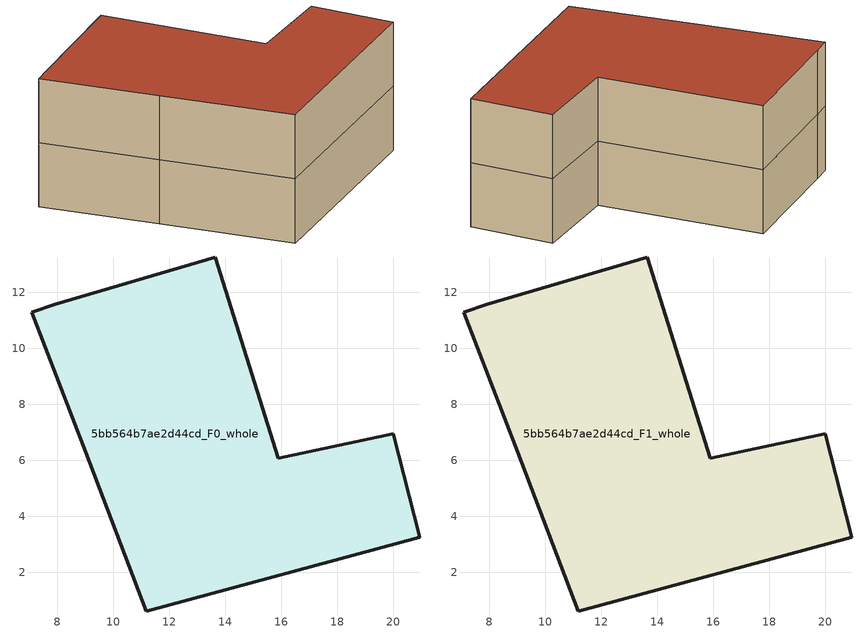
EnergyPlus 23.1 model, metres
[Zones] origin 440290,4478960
5bb564b7ae2d44cd_F0_whole
 floor ground (EU_floor_Construction): 20.02,6.96 20.96,3.24 11.17,0.61 9.01,6.29 7.08,11.3 7.92,11.57 13.65,13.27 15.91,6.07 z0
 wall outside (EU_wall_Construction): 7.92,11.57 7.08,11.3 9.01,6.29 11.17,0.61 20.96,3.24 20.02,6.96 15.91,6.07 13.65,13.27 7.92,11.57 z0:3
5bb564b7ae2d44cd_F1_whole
 floor to 5bb564b7ae2d44cd_F0_whole (EU_floor_Construction): 20.02,6.96 20.96,3.24 11.17,0.61 9.01,6.29 7.08,11.3 7.92,11.57 13.65,13.27 15.91,6.07 z3
 wall outside (EU_wall_Construction): 7.92,11.57 7.08,11.3 9.01,6.29 11.17,0.61 20.96,3.24 20.02,6.96 15.91,6.07 13.65,13.27 7.92,11.57 z3:6
 roof outside (EU_roof_Construction): 20.96,3.24 20.02,6.96 15.91,6.07 13.65,13.27 7.92,11.57 7.08,11.3 9.01,6.29 11.17,0.61 z6
[Building]
EU S2 Campaign: North Axis=0; Terrain=City; Solar Distribution=FullExterior
[Site:Location]
Madrid: Latitude=40.5; Longitude=-3.5; Time Zone=1; Elevation=609
[SizingPeriod:WeatherFileDays]
AnnualSizingPeriod: Begin Month=1; Begin Day of Month=1; End Month=12; End Day of Month=31; Day of Week for Start Day=Monday; Use Weather File Daylight Saving Period=No; Use Weather File Rain and Snow Indicators=No
[MATERIAL]
EU_InternalMass_Material: Roughness=MediumRough; Thickness=0.1; Conductivity=1; Density=1800; Specific Heat=900; Thermal Absorptance=0.9; Solar Absorptance=0.7; Visible Absorptance=0.7
[MATERIAL:NOMASS] Roughness=MediumRough; Thermal Absorptance=0.9; Solar Absorptance=0.7; Visible Absorptance=0.7
Name | Thermal Resistance
EU_wall_NoMass | 0.419739
EU_roof_NoMass | 0.352165
EU_floor_NoMass | 0.608284
[CONSTRUCTION]
EU_wall_Construction: EU_wall_NoMass
EU_roof_Construction: EU_roof_NoMass
EU_floor_Construction: EU_floor_NoMass
EU_InternalMass_Construction: EU_InternalMass_Material
[ZONE] Type=1; Multiplier=1; Ceiling Height=autocalculate; Floor Area=autocalculate; Part of Total Floor Area=Yes
Name | Volume
5bb564b7ae2d44cd_F0_whole | 272.576
5bb564b7ae2d44cd_F1_whole | 272.575
[INTERNALMASS] Construction=EU_InternalMass_Construction; Surface Area=90.8586
Name | Zone or ZoneList
5bb564b7ae2d44cd_F0_whole_EU_InternalMass | 5bb564b7ae2d44cd_F0_whole
5bb564b7ae2d44cd_F1_whole_EU_InternalMass | 5bb564b7ae2d44cd_F1_whole
[OTHEREQUIPMENT] Fuel Type=Electricity; Design Level Calculation Method=Watts/Area; Power per Zone Floor Area=1; Fraction Latent=0; Fraction Radiant=0; Fraction Lost=0; Carbon Dioxide Generation Rate=0; EndUse Subcategory=EU_Step8_InternalGains
Name | Zone or ZoneList or Space or SpaceList | Schedule
EU_Step8_InternalGain_5bb564b7ae2d44cd_F0_whole_f000 | 5bb564b7ae2d44cd_F0_whole | EU_Step8_GainSchedule_5bb564b7ae2d44cd_F0_whole_f000
EU_Step8_InternalGain_5bb564b7ae2d44cd_F1_whole_f000 | 5bb564b7ae2d44cd_F1_whole | EU_Step8_GainSchedule_5bb564b7ae2d44cd_F1_whole_f000
[ZONEVENTILATION:DESIGNFLOWRATE] Schedule=EU_AlwaysOn; Design Flow Rate Calculation Method=AirChanges/Hour; Air Changes per Hour=0.703302; Ventilation Type=Natural; Fan Pressure Rise=0; Fan Total Efficiency=1; Constant Term Coefficient=1; Temperature Term Coefficient=0; Velocity Term Coefficient=0; Velocity Squared Term Coefficient=0; Minimum Indoor Temperature=-100; Maximum Indoor Temperature=100; Delta Temperature=-100; Minimum Outdoor Temperature=-100; Maximum Outdoor Temperature=100; Maximum Wind Speed=40
Name | Zone or ZoneList or Space or SpaceList
EU_ConstantAir_5bb564b7ae2d44cd_F0_whole | 5bb564b7ae2d44cd_F0_whole
EU_ConstantAir_5bb564b7ae2d44cd_F1_whole | 5bb564b7ae2d44cd_F1_whole
[HVACTEMPLATE:THERMOSTAT] Constant Heating Setpoint=20; Constant Cooling Setpoint=50
EU_HeatOnly_5bb564b7ae2d44cd_F0_whole; EU_HeatOnly_5bb564b7ae2d44cd_F1_whole
[HVACTEMPLATE:ZONE:IDEALLOADSAIRSYSTEM] System Availability Schedule=EU_AlwaysOn; Maximum Heating Supply Air Temperature=50; Minimum Cooling Supply Air Temperature=13; Maximum Heating Supply Air Humidity Ratio=0.0156; Minimum Cooling Supply Air Humidity Ratio=0.0077; Heating Limit=NoLimit; Cooling Limit=NoLimit; Heating Availability Schedule=EU_AlwaysOn; Cooling Availability Schedule=EU_CoolingOff; Dehumidification Control Type=ConstantSensibleHeatRatio; Cooling Sensible Heat Ratio=0.7; Dehumidification Setpoint=60; Humidification Control Type=None; Humidification Setpoint=30; Outdoor Air Method=None; Outdoor Air Flow Rate per Person=0.00944; Outdoor Air Flow Rate per Zone Floor Area=0; Outdoor Air Flow Rate per Zone=0; Demand Controlled Ventilation Type=None; Outdoor Air Economizer Type=NoEconomizer; Heat Recovery Type=None; Sensible Heat Recovery Effectiveness=0.7; Latent Heat Recovery Effectiveness=0.65
Name | Template Thermostat
5bb564b7ae2d44cd_F0_whole | EU_HeatOnly_5bb564b7ae2d44cd_F0_whole
5bb564b7ae2d44cd_F1_whole | EU_HeatOnly_5bb564b7ae2d44cd_F1_whole
[SIZING:ZONE] Zone Cooling Design Supply Air Temperature Input Method=SupplyAirTemperature; Zone Cooling Design Supply Air Temperature=13; Zone Heating Design Supply Air Temperature Input Method=SupplyAirTemperature; Zone Heating Design Supply Air Temperature=50; Zone Cooling Design Supply Air Humidity Ratio=0.008; Zone Heating Design Supply Air Humidity Ratio=0.008; Cooling Design Air Flow Method=DesignDay; Cooling Design Air Flow Rate=0; Cooling Minimum Air Flow per Zone Floor Area=0.000762; Cooling Minimum Air Flow=0; Cooling Minimum Air Flow Fraction=0.2; Heating Design Air Flow Method=DesignDay; Heating Design Air Flow Rate=0; Heating Maximum Air Flow per Zone Floor Area=0.002032; Heating Maximum Air Flow=0.141576; Heating Maximum Air Flow Fraction=0.3; Account for Dedicated Outdoor Air System=No; Dedicated Outdoor Air System Control Strategy=NeutralSupplyAir; Dedicated Outdoor Air Low Setpoint Temperature for Design=autosize; Dedicated Outdoor Air High Setpoint Temperature for Design=autosize; Zone Load Sizing Method=Sensible Load Only No Latent Load; Zone Latent Cooling Design Supply Air Humidity Ratio Input Method=HumidityRatioDifference; Zone Cooling Design Supply Air Humidity Ratio Difference=0.005; Zone Latent Heating Design Supply Air Humidity Ratio Input Method=HumidityRatioDifference; Zone Humidification Design Supply Air Humidity Ratio Difference=0.005
5bb564b7ae2d44cd_F0_whole; 5bb564b7ae2d44cd_F1_whole
[SCHEDULE:CONSTANT]
Name | Hourly Value
EU_AlwaysOn | 1
EU_CoolingOff | 0
[SCHEDULE:FILE] Column Number=1; Rows to Skip at Top=0; Number of Hours of Data=8760; Column Separator=Comma; Interpolate to Timestep=No; Minutes per Item=60; Adjust Schedule for Daylight Savings=Yes
Name | File
EU_Step8_GainSchedule_5bb564b7ae2d44cd_F0_whole_f000 | C:\Users\o_iseri\Desktop\OpenUBEM\openubem\outputs\eu_evidence\EU-11\ES-MAD-BERRUGUETE\idfs\5bb564b7ae2d44cd\5bb564b7ae2d44cd_F0_whole_f000_gain.csv
EU_Step8_GainSchedule_5bb564b7ae2d44cd_F1_whole_f000 | C:\Users\o_iseri\Desktop\OpenUBEM\openubem\outputs\eu_evidence\EU-11\ES-MAD-BERRUGUETE\idfs\5bb564b7ae2d44cd\5bb564b7ae2d44cd_F1_whole_f000_gain.csv
